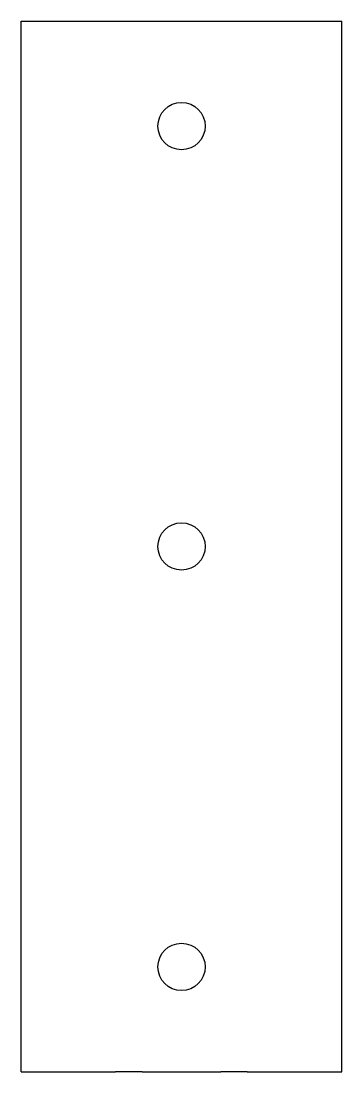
# Model space of a CAD drawing. Header units: millimetres. Extents: x 247 to 308, y 33 to 233.
import ezdxf

# ---------------------------------------------------------------- set-up
doc = ezdxf.new("R2010")
doc.units = ezdxf.units.MM
doc.layers.add('Default', color=7, linetype='Continuous')
doc.layers.add('JUNÇÃO_TUBOS_LAT', color=7, linetype='Continuous')

# ---------------------------------------------------------------- blocks, each defined once
blk = doc.blocks.new('SE')
at = {"layer": 'JUNÇÃO_TUBOS_LAT', "color": 7, "linetype": 'Continuous'}
for p, q in [((246.57, 232.84), (264.57, 232.84)), ((246.57, 32.84), (246.57, 232.84)), ((264.57, 232.84), (269.6, 232.84)), ((269.6, 232.84), (284.6, 232.84)), ((284.6, 232.84), (289.62, 232.84)), ((289.62, 232.84), (307.62, 232.84)), ((307.62, 32.84), (307.62, 232.84)), ((246.57, 32.84), (264.57, 32.84)), ((269.6, 32.84), (264.57, 32.84)), ((269.6, 32.84), (284.6, 32.84)), ((289.62, 32.84), (284.6, 32.84)), ((289.62, 32.84), (307.62, 32.84))]:
    blk.add_line(p, q, dxfattribs=at)
for centre in [(277.1, 212.84), (277.1, 132.84), (277.1, 52.84)]:
    blk.add_circle(centre, 4.5, dxfattribs=at)

msp = doc.modelspace()

# ---------------------------------------------------------------- block references
at = {"layer": 'Default'}
msp.add_blockref('SE', (0, 0), dxfattribs=at)

doc.saveas('drawing.dxf')
